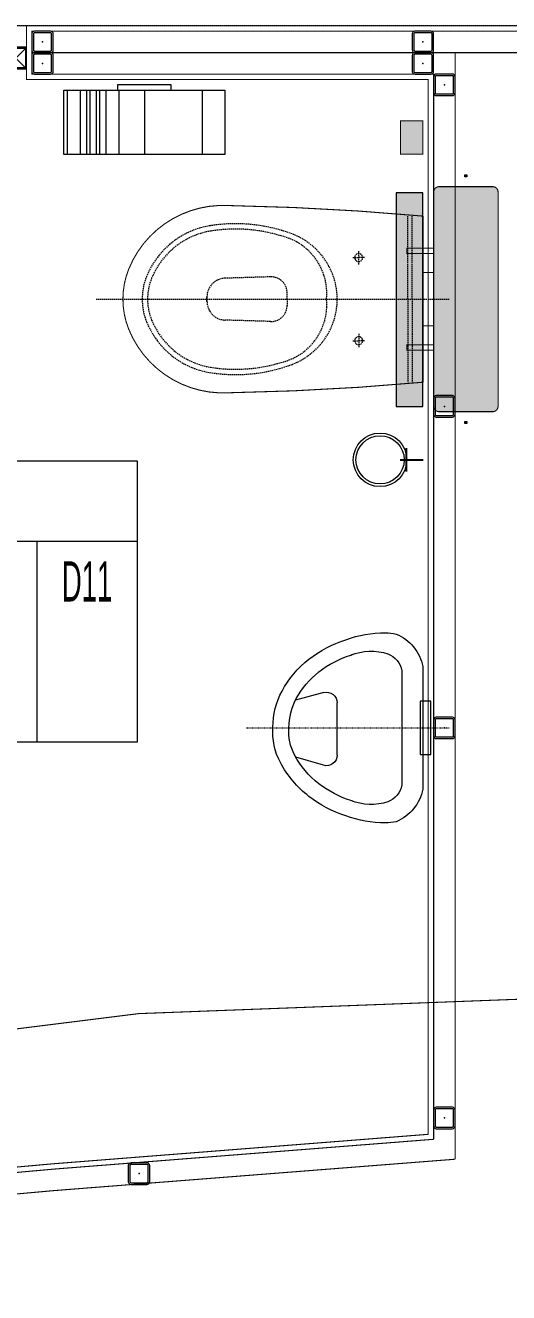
# Model space of a CAD drawing. Extents: x -1457 to 23780, y -2071 to 4205.
# Drawn here: x 10142.3 to 10232.5, y 2003.6 to 2240.1 of the extents above; entities that cross this region are included whole.
import ezdxf
from ezdxf.enums import TextEntityAlignment as Align

# ---------------------------------------------------------------- set-up
doc = ezdxf.new("R2010")
doc.units = 0
doc.header["$MEASUREMENT"] = 0
doc.linetypes.add('DOT2', pattern=[0.125, 0, -0.125])
doc.linetypes.add('HIDDEN', pattern=[0.375, 0.25, -0.125])
doc.layers.get('0').update_dxf_attribs({"color": 9, "lineweight": 9})
for name, color, linetype, lineweight in [('10', 9, 'Continuous', 9), ('20', 9, 'DOT2', 9), ('21', 9, 'Continuous', 9), ('M-TEFRIS2-015', 129, 'Continuous', 9)]:
    doc.layers.add(name, color=color, linetype=linetype, lineweight=lineweight)
doc.styles.add('Arial', font='arial.ttf', dxfattribs={"height": 2.5})
doc.styles.add('MuuM_TEXT-STANDART', font='ARIALN.TTF')

# ---------------------------------------------------------------- blocks, each defined once
blk = doc.blocks.new('gr-p-fırçalık')
at = {"const_width": 0.3, "flags": 128}
blk.add_lwpolyline([(0, 3), (0, 0)], dxfattribs=at)
for radius in [5, 4.5]:
    blk.add_circle((0, 8), radius)
blk = doc.blocks.new('Prf-40x40')
for points in [[(1.5, -2), (-1.5, -2, -0.414214), (-2, -1.5), (-2, 1.5, -0.414214), (-1.5, 2), (1.5, 2, -0.414214), (2, 1.5), (2, -1.5, -0.414214)], [(1.5, -1.7), (-1.5, -1.7, -0.414214), (-1.7, -1.5), (-1.7, 1.5, -0.414214), (-1.5, 1.7), (1.5, 1.7, -0.414214), (1.7, 1.5), (1.7, -1.5, -0.414214)]]:
    blk.add_lwpolyline(points, format="xyb", close=True)
blk.add_point((0, 0))
blk = doc.blocks.new('p-klozet üstü kağıt dispenser')
blk.add_hatch(color=255).paths.add_polyline_path([(0, 5.56), (0, 45.41), (-5, 45.41), (-5, 5.56)])
blk.add_lwpolyline([(0, 5.56), (0, 45.41), (-5, 45.41), (-5, 5.56)], close=True)
blk = doc.blocks.new('p-t.kağıtlığı')
at = {"layer": '20'}
h = blk.add_hatch(dxfattribs=at)
h.set_pattern_fill('CYL', color=256, scale=30, angle=-90, style=0)
h.set_pattern_definition([(270, (-14.4, 13), (30, 7e-15), []), (270, (-13.8, 13), (30, 7e-15), []), (270, (-12.6, 13), (30, 7e-15), []), (270, (-10.2, 13), (30, 7e-15), []), (270, (-5.4, 13), (30, 7e-15), []), (270, (5.4, 13), (30, 7e-15), []), (270, (10.2, 13), (30, 7e-15), []), (270, (12.6, 13), (30, 7e-15), []), (270, (13.8, 13), (30, 7e-15), []), (270, (14.4, 13), (30, 7e-15), [])])
h.paths.add_polyline_path([(-15, 1), (15, 1), (15, 13), (-15, 13)])
for points in [[(-15, 1), (15, 1), (15, 13), (-15, 13)], [(5, 1), (5, 0), (-5, 0), (-5, 1)]]:
    blk.add_lwpolyline(points, close=True)
blk = doc.blocks.new('v-k-pisuar01-p-s')
at = {"linetype": 'DOT2'}
blk.add_line((0, -33), (0, 5), dxfattribs=at)
for p, q in [((-5.07, -16), (4.66, -16)), ((-6.98, -18.56), (-5.47, -23.73)), ((6.59, -18.52), (5.19, -23.78))]:
    blk.add_line(p, q)
for points in [[(11.42, 0), (-11.42, 0, 0.252384), (-17.51, -5, 0.055826), (-17.74, -7, 0.088182), (-16.42, -14.39, 0.087476), (-12.79, -21.28, 0.105521), (-6.48, -26.6, 0.141396), (0.13, -28, 0.121036), (6.87, -26.29, 0.105521), (12.81, -21.28, 0.087476), (16.45, -14.39, 0.088182), (17.76, -7, 0.066704), (17.51, -5, 0.252384), (11.42, 0)], [(13.57, -13.47, 0.172375), (13.81, -6.52, 0.252384), (10.66, -3.93), (-10.66, -3.93, 0.252384), (-13.81, -6.52, 0.172375), (-13.57, -13.47, 0.087476), (-10.42, -19.44, 0.105521), (-5.06, -23.95, 0.144004), (0.01, -25, 0.123151), (5.45, -23.64, 0.105521), (10.44, -19.44, 0.087476), (13.59, -13.47)]]:
    blk.add_lwpolyline(points, format="xyb")
blk.add_lwpolyline([(-5, -0.5), (-5, 1.5), (5, 1.5), (5, -0.5)], close=True)
for centre, radius, start, end in [((1.16, -7.48), 15.9, 200.6506, 202.1301), ((-1.14, -7.48), 15.9, 337.8699, 339.3494), ((-5.07, -18), 2, 90, 196.3895), ((4.66, -18), 2, 345.0686, 90)]:
    blk.add_arc(centre, radius, start, end)
blk = doc.blocks.new('p-korkasa_40x40')
at = {"layer": '10'}
for points in [[(-2, -2), (-2, -2, 4.557572), (-2, -2), (2, -2, 6.895317), (2, -2), (2, -2), (2, 2), (-2, 2), (-2, -2)], [(-1.85, -1.85), (-1.85, 1.85), (1.85, 1.85), (1.85, -1.85), (-1.85, -1.85, -4.556435), (-1.85, -1.85)]]:
    blk.add_lwpolyline(points, format="xyb", close=True, dxfattribs=at)
for points in [[(2, -2), (-2, 2)], [(2, 2), (-2, -1.97)]]:
    blk.add_lwpolyline(points, dxfattribs=at)
blk = doc.blocks.new('0_roomno2-flat-2')
at = {"layer": '21'}
blk.add_lwpolyline([(96.88, -52.5), (0, -52.5), (0, 0), (96.88, 0)], close=True, dxfattribs=at)
for points in [[(0, -15), (96.88, -15)], [(40.62, -15), (40.62, -52.5)], [(59.38, -15), (59.38, -52.5)], [(78.12, -15), (78.12, -52.5)], [(0, -33.75), (40.62, -33.75)]]:
    blk.add_lwpolyline(points, dxfattribs=at)
at = {"layer": '21', "style": 'MuuM_TEXT-STANDART', "width": 0.6}
blk.add_text('H:', height=7.5, dxfattribs=at).set_placement((1.75, -43.04), align=Align.MIDDLE_LEFT)
at = {"layer": '21', "style": 'Arial'}
blk.add_attdef('ODANO', (0, 5.85), '', height=10, dxfattribs=at)
blk.add_attdef('MEKANADI', text='', height=10, dxfattribs=at).set_placement((1.75, -15), align=Align.BOTTOM_LEFT)
at = {"layer": '21', "style": 'MuuM_TEXT-STANDART', "width": 0.6}
for tag, p in [('YER01', (50, -22.5)), ('TAVAN01', (68.75, -22.5)), ('DUVAR01', (87.5, -22.5)), ('YER02', (50, -33.75)), ('TAVAN02', (68.75, -33.75)), ('DUVAR02', (87.5, -33.75)), ('YER03', (50, -45)), ('TAVAN03', (68.75, -45)), ('DUVAR03', (87.5, -45))]:
    blk.add_attdef(tag, text='', height=7.5, dxfattribs=at).set_placement(p, align=Align.MIDDLE_CENTER)
for tag, p in [('M2', (1.75, -24.38)), ('TEMIZTAVANYUKSEKLIGI', (9, -43.04))]:
    blk.add_attdef(tag, text='', height=7.5, dxfattribs=at).set_placement(p, align=Align.MIDDLE_LEFT)

msp = doc.modelspace()

# ---------------------------------------------------------------- hatches: boundary and pattern name
at = {"layer": 'M-TEFRIS2-015', "linetype": 'HIDDEN', "lineweight": 0}
for points in [[(10212.32, 2216.08), (10212.32, 2222.28), (10216.5, 2222.28), (10216.5, 2216.08)], [(10216.5, 2159.1), (10213.5, 2159.1), (10213.5, 2161.1), (10213.3, 2161.1), (10213.3, 2159.1), (10212.3, 2159.1), (10212.3, 2158.9), (10213.3, 2158.9), (10213.3, 2156.9), (10213.5, 2156.9), (10213.5, 2158.9), (10216.5, 2158.9)]]:
    msp.add_hatch(color=256, dxfattribs=at).paths.add_polyline_path(points)
h = msp.add_hatch(color=256, dxfattribs=at)
edge = h.paths.add_edge_path()
edge.add_line((10218.52, 2209), (10218.52, 2169))
edge.add_arc((10219.52, 2169), 1, 180, 270)
edge.add_line((10219.52, 2168), (10229.52, 2168))
edge.add_arc((10229.52, 2169), 1, -90, 0)
edge.add_line((10230.52, 2169), (10230.52, 2209))
edge.add_arc((10229.52, 2209), 1, 0, 90)
edge.add_line((10229.52, 2210), (10219.52, 2210))
edge.add_arc((10219.52, 2209), 1, 90, 180)

# ---------------------------------------------------------------- linework, layer by layer
for p, q in [((10472.5, 2240), (9967.4, 2240)), ((10213.71, 2189), (10213.71, 2204.5)), ((10214.51, 2189), (10214.51, 2204.5)), ((10204.51, 2195.49), (10204.51, 2197.95)), ((10203.42, 2196.75), (10204.51, 2196.75)), ((10205.59, 2196.75), (10204.51, 2196.75)), ((10188.07, 2193.16), (10179.59, 2192.91)), ((10191.16, 2189), (10191.16, 2190.16)), ((10155.51, 2189), (10221.51, 2189)), ((10176.19, 2189), (10176.19, 2189.41)), ((10176.19, 2189.41), (10176.19, 2189)), ((10176.19, 2188.59), (10176.19, 2189)), ((10176.19, 2189), (10176.19, 2188.59)), ((10191.16, 2189), (10191.16, 2187.84)), ((10213.71, 2189), (10213.71, 2173.5)), ((10214.51, 2189), (10214.51, 2173.5)), ((10188.07, 2184.84), (10179.59, 2185.09)), ((10203.42, 2181.25), (10204.51, 2181.25)), ((10204.51, 2182.51), (10204.51, 2180.05)), ((10205.59, 2181.25), (10204.51, 2181.25))]:
    msp.add_line(p, q, dxfattribs=at)
at = {"layer": 'M-TEFRIS2-015', "linetype": 'HIDDEN', "lineweight": 0, "const_width": 0.2}
for points in [[(10217.5, 2230), (10217.5, 2033.15, 0.008456), (10007.23, 2014.24), (9996.68, 2110.55), (9996.71, 2230), (10052.5, 2230), (10052.5, 2240), (10142.5, 2240), (10142.5, 2230)], [(10218.52, 2209), (10218.52, 2169, 0.414214), (10219.52, 2168), (10229.52, 2168, 0.414214), (10230.52, 2169), (10230.52, 2209, 0.414214), (10229.52, 2210), (10219.52, 2210, 0.414214)], [(10216.51, 2204.5, 0.018163), (10180.25, 2206.47, 0.320529), (10161.6, 2194.63, 0.096396), (10160.51, 2189, 0.096396), (10161.6, 2183.38, 0.320529), (10180.25, 2171.53, 0.018163), (10216.51, 2173.5)]]:
    msp.add_lwpolyline(points, format="xyb", close=True, dxfattribs=at)
for points in [[(10322.5, 2240), (10142.5, 2240), (10142.5, 2230), (10217.5, 2230)], [(10318, 2235), (10147, 2235)], [(10218.52, 2198.5), (10213.52, 2198.5), (10213.52, 2197.5), (10218.52, 2197.5)], [(10218.52, 2180.5), (10213.52, 2180.5), (10213.52, 2179.5), (10218.52, 2179.5)], [(10216.5, 2159.1), (10213.5, 2159.1), (10213.5, 2161.1), (10213.3, 2161.1), (10213.3, 2159.1), (10212.3, 2159.1), (10212.3, 2158.9), (10213.3, 2158.9), (10213.3, 2156.9), (10213.5, 2156.9), (10213.5, 2158.9), (10216.5, 2158.9), (10216.5, 2159.1)]]:
    msp.add_lwpolyline(points, dxfattribs=at)
for points in [[(10006.36, 2013.14, -0.008533), (10218.5, 2032.22), (10218.5, 2231), (10143.5, 2231), (10143.5, 2239), (10321.5, 2239), (10321.5, 2231), (10246.5, 2231), (10246.5, 2034.2)], [(9997.87, 2008.2), (9997.87, 2008.2, -0.009041), (10222.5, 2028.5), (10222.5, 2235), (10242.5, 2235), (10242.5, 2029.91)], [(10217.5, 2230), (10217.5, 2033.15, 0.008456), (10007.23, 2014.24, 0.008495)], [(7129.5, 979.76, -0.152644), (10705.5, 2076.19, -0.10573)]]:
    msp.add_lwpolyline(points, format="xyb", dxfattribs=at)
for points in [[(10212.32, 2216.08), (10212.32, 2222.28), (10216.5, 2222.28), (10216.5, 2216.08)], [(10216.51, 2194), (10218.51, 2194), (10218.51, 2184), (10216.51, 2184)]]:
    msp.add_lwpolyline(points, close=True, dxfattribs=at)
at = {"layer": 'M-TEFRIS2-015', "linetype": 'HIDDEN', "lineweight": 0}
for centre, radius, start, end in [((10179.22, 2187.5), 15.4, 99.1281, 157.9757), ((10181.53, 2173.08), 30, 69.4201, 99.1281), ((10181.53, 2173.08), 29, 72.8727, 99.1281), ((10179.22, 2187.5), 14.4, 99.1281, 157.9757), ((10187.56, 2190.09), 11, 354.3176, 76.8067), ((10187.51, 2189), 13, 0, 69.4201), ((10204.51, 2196.75), 0.75, 90, 270), ((10204.51, 2196.75), 0.75, 270, 90), ((10175.51, 2189), 11.4, 157.9757, 180), ((10175.51, 2189), 10.4, 157.9757, 180), ((10179.69, 2189.41), 3.5, 91.707, 180), ((10188.16, 2190.16), 3, 0, 91.707), ((10175.51, 2189), 11.4, 180, 202.0243), ((10175.51, 2189), 10.4, 180, 202.0243), ((10179.69, 2188.59), 3.5, 180, 268.293), ((10188.16, 2187.84), 3, 268.293, 0), ((10187.56, 2187.91), 11, 283.1933, 5.6824), ((10187.51, 2189), 13, 290.5799, 0), ((10179.22, 2190.5), 15.4, 202.0243, 260.8719), ((10179.22, 2190.5), 14.4, 202.0243, 260.8719), ((10204.51, 2181.25), 0.75, 90, 270), ((10204.51, 2181.25), 0.75, 270, 90), ((10181.53, 2204.92), 30, 260.8719, 290.5799), ((10181.53, 2204.92), 29, 260.8719, 287.1273)]:
    msp.add_arc(centre, radius, start, end, dxfattribs=at)

# ---------------------------------------------------------------- block references
at = {"layer": 'M-TEFRIS2-015', "linetype": 'HIDDEN', "lineweight": 0, "xscale": -1}
for p in [(10145.5, 2237), (10216.5, 2237), (10145.5, 2233), (10216.5, 2233), (10220.5, 2229), (10220.5, 2169), (10220.5, 2109), (10220.5, 2036.2), (10163.52, 2025.81)]:
    msp.add_blockref('Prf-40x40', p, dxfattribs=at)
at = {"layer": 'M-TEFRIS2-015', "linetype": 'HIDDEN', "lineweight": 0}
for name, p, rotation in [('p-korkasa_40x40', (10140.5, 2234), 180), ('p-klozet üstü kağıt dispenser', (10211.5, 2214.41), 180), ('gr-p-fırçalık', (10216.5, 2159.02), 89.99999999999999)]:
    msp.add_blockref(name, p, dxfattribs=dict(at, rotation=rotation))
at = {"layer": 'M-TEFRIS2-015', "linetype": 'HIDDEN', "lineweight": 0, "extrusion": (0, 0, -1), "zscale": -1, "rotation": 180}
msp.add_blockref('p-t.kağıtlığı', (-10164.51, 2229), dxfattribs=at)
at = {"layer": 'M-TEFRIS2-015', "linetype": 'HIDDEN', "lineweight": 0, "xscale": 0.1, "yscale": 0.1, "zscale": 0.1, "rotation": 270}
for p in [(10224.52, 2212), (10224.52, 2166)]:
    msp.add_blockref('Prf-40x40', p, dxfattribs=at)
at = {"layer": 'M-TEFRIS2-015', "linetype": 'HIDDEN', "lineweight": 0}
ref = msp.add_blockref('0_roomno2-flat-2', (10066.32, 2158.83), dxfattribs=at)
ref.add_attrib('ODANO', 'AUDI-K1-11', dxfattribs={"layer": '21', "height": 10, "style": 'MuuM_TEXT-STANDART'}).set_placement((10066.32, 2158.83), align=Align.BOTTOM_LEFT)
ref.add_attrib('MEKANADI', 'WC BAY', dxfattribs={"layer": '21', "height": 10, "style": 'MuuM_TEXT-STANDART', "width": 0.9}).set_placement((10068.07, 2143.83), align=Align.BOTTOM_LEFT)
ref.add_attrib('M2', '####m2', dxfattribs={"layer": '21', "height": 7.5, "style": 'MuuM_TEXT-STANDART', "width": 0.6}).set_placement((10068.07, 2134.45), align=Align.MIDDLE_LEFT)
ref.add_attrib('TEMIZTAVANYUKSEKLIGI', '2.40 M', dxfattribs={"layer": '21', "height": 7.5, "style": 'MuuM_TEXT-STANDART', "width": 0.6}).set_placement((10075.32, 2115.79), align=Align.MIDDLE_LEFT)
ref.add_attrib('YER01', 'Y08', dxfattribs={"layer": '21', "height": 7.5, "style": 'MuuM_TEXT-STANDART', "width": 0.6}).set_placement((10116.32, 2136.33), align=Align.MIDDLE_CENTER)
ref.add_attrib('TAVAN01', 'T01', dxfattribs={"layer": '21', "height": 7.5, "style": 'MuuM_TEXT-STANDART', "width": 0.6}).set_placement((10135.07, 2136.33), align=Align.MIDDLE_CENTER)
ref.add_attrib('DUVAR01', 'D11', dxfattribs={"layer": '21', "height": 7.5, "style": 'MuuM_TEXT-STANDART', "width": 0.6}).set_placement((10153.82, 2136.33), align=Align.MIDDLE_CENTER)
ref.add_attrib('TAVAN02', 'T09', dxfattribs={"layer": '21', "height": 7.5, "style": 'MuuM_TEXT-STANDART', "width": 0.6}).set_placement((10135.07, 2125.08), align=Align.MIDDLE_CENTER)
at = {"layer": 'M-TEFRIS2-015', "linetype": 'HIDDEN', "lineweight": 0, "xscale": -1, "rotation": 270}
msp.add_blockref('v-k-pisuar01-p-s', (10216.5, 2109), dxfattribs=at)

doc.saveas('drawing.dxf')
